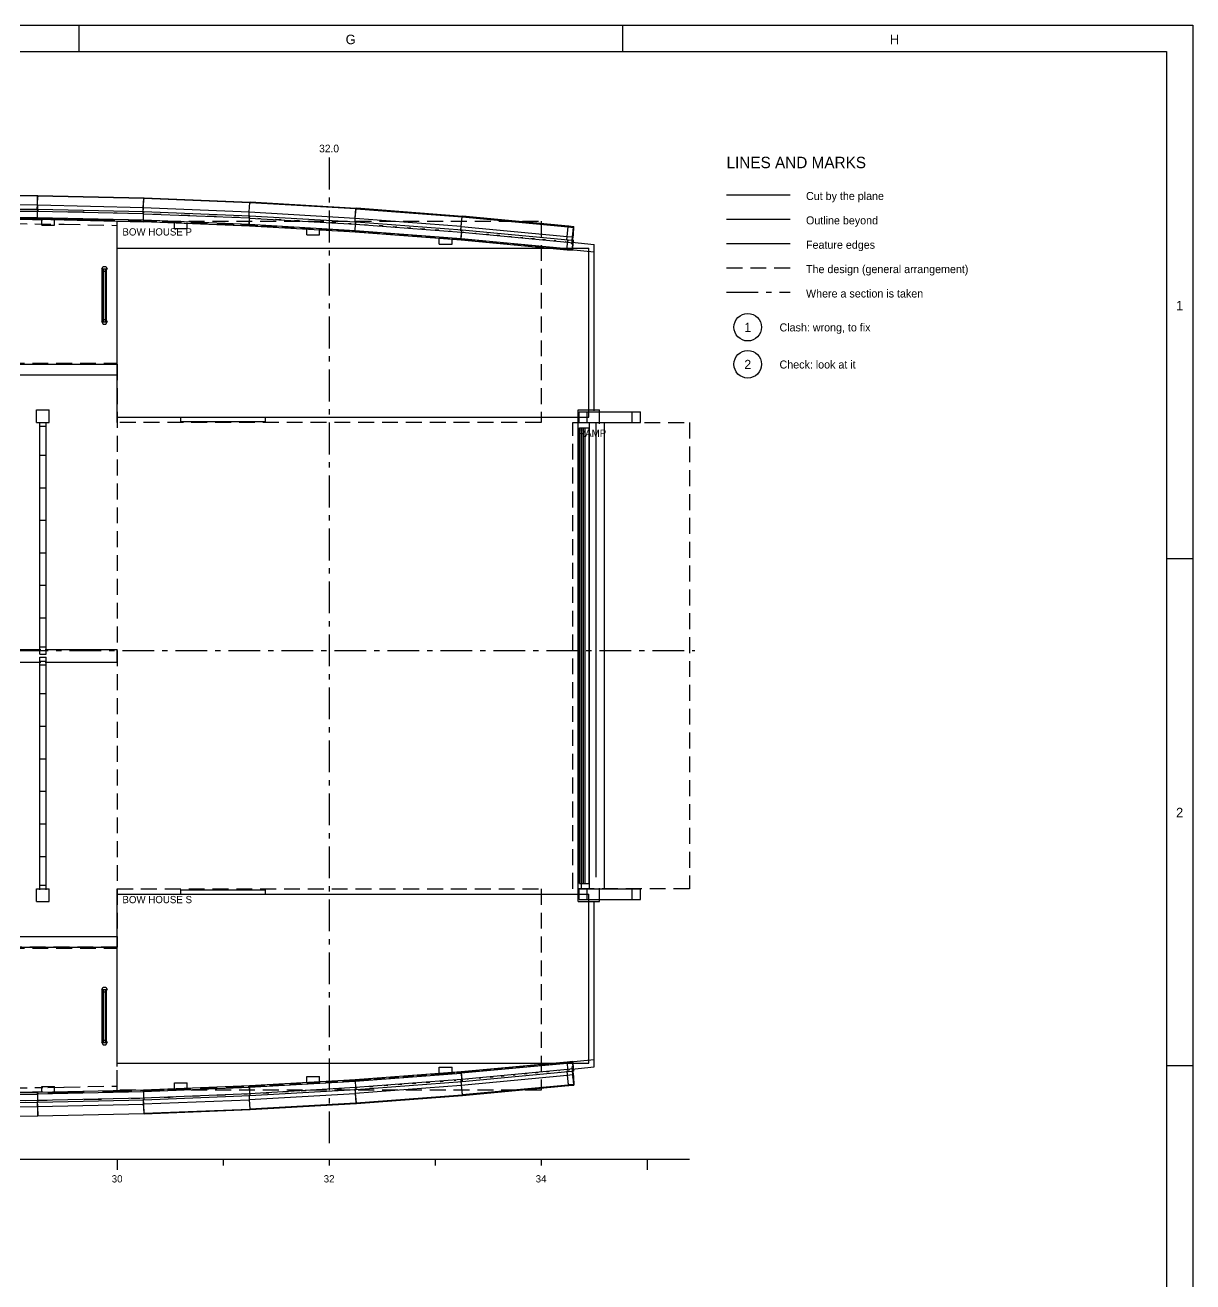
# Model space of a CAD drawing. Extents: x 5 to 836, y 5 to 589.
# Drawn here: x 615.6 to 836, y 351.8 to 589 of the extents above; entities that cross this region are included whole.
import ezdxf
from ezdxf.enums import TextEntityAlignment as Align

# ---------------------------------------------------------------- set-up
doc = ezdxf.new("R2010")
doc.units = 0
doc.linetypes.add('CENTER', pattern=[10, 6, -1.5, 1, -1.5])
doc.linetypes.add('DASHED', pattern=[4.5, 3, -1.5])
for name, color, linetype in [('CENTRE', 4, 'CENTER'), ('CHECK', 40, 'CONTINUOUS'), ('CHECK-TEXT', 40, 'CONTINUOUS'), ('CUT', 7, 'CONTINUOUS'), ('DETAIL', 8, 'CONTINUOUS'), ('DIM', 3, 'CONTINUOUS'), ('FRAME', 7, 'CONTINUOUS'), ('GA', 4, 'DASHED'), ('GA-TEXT', 4, 'CONTINUOUS'), ('MARKING', 4, 'DASHED'), ('MARKUP', 1, 'CONTINUOUS'), ('MARKUP-TEXT', 1, 'CONTINUOUS'), ('OUTLINE', 7, 'CONTINUOUS'), ('TEXT', 7, 'CONTINUOUS'), ('THIN', 7, 'CONTINUOUS')]:
    doc.layers.add(name, color=color, linetype=linetype)

msp = doc.modelspace()

# ---------------------------------------------------------------- linework, layer by layer
at = {"layer": 'CENTRE'}
for p, q in [((673, 564), (673, 377)), ((748, 538.6), (760, 538.6)), ((24, 471), (742, 471))]:
    msp.add_line(p, q, dxfattribs=at)
at = {"layer": 'CHECK'}
msp.add_circle((752, 525), 2.6, dxfattribs=at)
at = {"layer": 'CUT'}
for p, q in [((748, 557), (760, 557)), ((633, 546.91), (722, 546.91)), ((633, 515), (633, 546.91)), ((722, 515), (722, 546.91)), ((630.1, 543), (630.35, 543.43)), ((630.35, 543.43), (630.85, 543.43)), ((630.85, 543.43), (631.1, 543)), ((630.1, 543), (630.35, 542.57)), ((630.2, 533), (630.2, 543)), ((630.2, 543), (631, 543)), ((630.35, 542.57), (630.85, 542.57)), ((630.85, 542.57), (631.1, 543)), ((631, 533), (631, 543)), ((630.1, 533), (630.35, 533.43)), ((630.1, 533), (630.35, 532.57)), ((630.2, 533), (631, 533)), ((630.35, 533.43), (630.85, 533.43)), ((630.35, 532.57), (630.85, 532.57)), ((630.85, 533.43), (631.1, 533)), ((630.85, 532.57), (631.1, 533)), ((633, 515), (722, 515)), ((645, 514.2), (645, 515)), ((661, 514.2), (661, 515)), ((721.73, 516), (731.75, 516)), ((721.73, 514), (721.73, 516)), ((731.75, 514), (731.75, 516)), ((645, 514.2), (661, 514.2)), ((721.73, 514), (731.75, 514)), ((722.13, 426), (722.13, 514)), ((724.94, 426), (724.94, 514)), ((633, 393.09), (633, 425)), ((633, 425), (722, 425)), ((645, 425), (645, 425.8)), ((645, 425.8), (661, 425.8)), ((661, 425), (661, 425.8)), ((721.73, 426), (731.75, 426)), ((721.73, 424), (721.73, 426)), ((722, 393.09), (722, 425)), ((731.75, 424), (731.75, 426)), ((721.73, 424), (731.75, 424)), ((630.1, 407), (630.35, 407.43)), ((630.1, 407), (630.35, 406.57)), ((630.2, 397), (630.2, 407)), ((630.2, 407), (631, 407)), ((630.35, 407.43), (630.85, 407.43)), ((630.35, 406.57), (630.85, 406.57)), ((630.85, 407.43), (631.1, 407)), ((630.85, 406.57), (631.1, 407)), ((631, 397), (631, 407)), ((630.1, 397), (630.35, 397.43)), ((630.1, 397), (630.35, 396.57)), ((630.2, 397), (631, 397)), ((630.35, 397.43), (630.85, 397.43)), ((630.35, 396.57), (630.85, 396.57)), ((630.85, 397.43), (631.1, 397)), ((630.85, 396.57), (631.1, 397)), ((633, 393.09), (722, 393.09))]:
    msp.add_line(p, q, dxfattribs=at)
at = {"layer": 'DETAIL'}
for p, q in [((597.95, 555.19), (617.95, 555.09)), ((597.99, 556.93), (617.99, 556.83)), ((598.03, 556.94), (618.03, 556.84)), ((617.94, 554.27), (617.95, 555.06)), ((617.95, 555.09), (617.99, 556.83)), ((617.95, 555.06), (618.01, 556.81)), ((617.95, 555.09), (617.96, 554.16)), ((617.95, 555.06), (637.95, 554.61)), ((617.99, 556.83), (618.03, 556.84)), ((618.01, 556.81), (618.06, 556.85)), ((618.01, 556.81), (638.01, 556.37)), ((618.03, 556.84), (618.03, 556.57)), ((618.06, 556.59), (618.06, 556.85)), ((618.06, 556.85), (638.06, 556.41)), ((637.94, 554.58), (638.04, 556.35)), ((637.95, 554.61), (638.01, 556.37)), ((638.01, 556.37), (638.06, 556.41)), ((638.04, 556.35), (638.1, 556.42)), ((638.04, 556.35), (658.04, 555.55)), ((638.06, 556.15), (638.06, 556.41)), ((638.09, 556.16), (638.1, 556.42)), ((638.1, 556.42), (658.1, 555.62)), ((657.94, 553.78), (658.04, 555.55)), ((657.94, 553.74), (658.06, 555.53)), ((658.04, 555.55), (658.1, 555.62)), ((658.06, 555.53), (658.13, 555.64)), ((658.06, 555.53), (678.06, 554.37)), ((658.09, 555.36), (658.1, 555.62)), ((658.12, 555.36), (658.13, 555.64)), ((658.13, 555.64), (678.13, 554.48)), ((597.98, 553.98), (617.98, 553.88)), ((597.98, 552.81), (617.98, 552.71)), ((598.01, 554.35), (618.01, 554.25)), ((617.97, 552.69), (617.99, 553.87)), ((617.97, 552.69), (637.97, 552.25)), ((617.97, 552.69), (617.99, 552.36)), ((617.98, 553.88), (618.01, 554.25)), ((617.98, 552.71), (617.98, 553.88)), ((617.98, 552.71), (618, 552.35)), ((617.99, 553.87), (618.03, 554.26)), ((617.99, 553.87), (637.99, 553.43)), ((618.01, 554.25), (618.02, 553.98)), ((618.03, 553.99), (618.03, 554.26)), ((618.03, 554.26), (638.03, 553.81)), ((637.92, 553.54), (637.94, 554.58)), ((637.94, 553.56), (637.95, 554.61)), ((637.94, 554.58), (657.94, 553.78)), ((637.95, 552.24), (638, 553.41)), ((637.97, 552.25), (637.99, 553.43)), ((637.99, 553.43), (638.03, 553.81)), ((638, 553.41), (638.05, 553.82)), ((638, 553.41), (658, 552.61)), ((638.03, 553.55), (638.03, 553.81)), ((638.04, 553.55), (638.05, 553.82)), ((638.05, 553.82), (658.05, 553.02)), ((657.9, 552.77), (657.94, 553.74)), ((657.92, 552.74), (657.94, 553.78)), ((657.94, 553.74), (677.94, 552.59)), ((657.94, 551.42), (658.01, 552.6)), ((657.95, 551.44), (658, 552.61)), ((658, 552.61), (658.05, 553.02)), ((658.01, 552.6), (658.06, 553.02)), ((658.01, 552.6), (678.01, 551.44)), ((658.04, 552.75), (658.05, 553.02)), ((658.05, 552.76), (658.06, 553.02)), ((658.06, 553.02), (678.06, 551.87)), ((677.9, 551.75), (677.94, 552.59)), ((677.93, 552.55), (678.09, 554.35)), ((677.94, 552.59), (678.06, 554.37)), ((678.06, 554.37), (678.13, 554.48)), ((678.09, 554.35), (678.16, 554.5)), ((678.09, 554.35), (698.09, 552.84)), ((678.12, 554.34), (678.13, 554.48)), ((678.16, 554.36), (678.16, 554.5)), ((678.16, 554.5), (698.16, 552.98)), ((697.92, 551.01), (698.11, 552.82)), ((697.93, 551.04), (698.09, 552.84)), ((698.09, 552.84), (698.16, 552.98)), ((698.11, 552.82), (698.2, 553)), ((698.11, 552.82), (718.11, 550.95)), ((698.16, 552.85), (698.16, 552.98)), ((698.19, 552.86), (698.2, 553)), ((698.2, 553), (718.2, 551.13)), ((598, 552.45), (618, 552.35)), ((614.53, 552.54), (618.97, 552.48)), ((617, 552.32), (617, 552.44)), ((617, 552.32), (618.95, 552.32)), ((617.99, 552.36), (617.99, 552.49)), ((617.99, 552.36), (637.99, 551.91)), ((618, 552.35), (618.01, 552.49)), ((618.8, 552.47), (621.2, 552.47)), ((618.8, 551.27), (618.8, 552.47)), ((618.8, 551.27), (621.2, 551.27)), ((621.05, 552.32), (629, 552.32)), ((621.06, 552.45), (623, 552.42)), ((621.2, 551.27), (621.2, 552.47)), ((623, 552.42), (623.56, 552.41)), ((626.89, 552.34), (632.58, 552.21)), ((635.08, 552.14), (640.08, 551.98)), ((637.95, 552.24), (657.95, 551.44)), ((637.95, 552.24), (637.97, 551.92)), ((637.97, 552.25), (637.99, 551.91)), ((637.97, 551.92), (637.98, 552.06)), ((637.97, 551.92), (657.97, 551.12)), ((637.99, 551.91), (637.99, 552.05)), ((641.47, 551.94), (643, 551.89)), ((643, 551.89), (643.97, 551.85)), ((643.8, 551.82), (645.13, 551.82)), ((643.8, 550.62), (643.8, 551.82)), ((643.8, 550.62), (646.2, 550.62)), ((646.2, 550.62), (646.2, 551.68)), ((646.89, 551.73), (650.08, 551.61)), ((651.89, 551.53), (653, 551.49)), ((653, 551.49), (655.08, 551.39)), ((656.19, 551.33), (659.53, 551.17)), ((657.94, 551.42), (677.94, 550.27)), ((657.94, 551.42), (657.96, 551.12)), ((657.95, 551.44), (657.97, 551.12)), ((657.96, 551.12), (657.97, 551.25)), ((657.96, 551.12), (677.96, 549.97)), ((657.97, 551.12), (657.98, 551.26)), ((660.22, 551.14), (663, 551)), ((663, 551), (663.14, 550.99)), ((664.11, 550.94), (666.47, 550.8)), ((667.58, 550.74), (668.97, 550.65)), ((668.8, 550.6), (670, 550.6)), ((668.8, 549.4), (668.8, 550.6)), ((671.06, 550.53), (673, 550.42)), ((671.2, 549.4), (671.2, 550.47)), ((673, 550.42), (673.56, 550.39)), ((674.39, 550.33), (676.89, 550.16)), ((677.89, 551.87), (677.93, 552.55)), ((677.93, 552.55), (697.93, 551.04)), ((677.93, 550.26), (678.01, 551.43)), ((677.93, 550.26), (697.93, 548.75)), ((677.93, 550.26), (677.94, 549.98)), ((677.94, 550.27), (678.01, 551.44)), ((677.94, 550.27), (677.96, 549.97)), ((677.94, 549.98), (677.97, 550.23)), ((677.96, 549.97), (677.98, 550.22)), ((678.01, 551.44), (678.06, 551.87)), ((678.01, 551.43), (678.08, 551.87)), ((678.01, 551.43), (698.01, 549.91)), ((678.05, 551.61), (678.06, 551.87)), ((678.07, 551.61), (678.08, 551.87)), ((678.08, 551.87), (698.08, 550.36)), ((697.86, 550.2), (697.92, 551.01)), ((697.88, 550.22), (697.93, 551.04)), ((697.92, 551.01), (717.92, 549.14)), ((698.01, 549.91), (698.08, 550.36)), ((698.02, 549.9), (698.1, 550.36)), ((698.07, 550.23), (698.08, 550.36)), ((698.09, 550.23), (698.1, 550.36)), ((698.1, 550.36), (718.1, 548.49)), ((717.91, 549.13), (718.13, 550.94)), ((717.92, 549.14), (718.11, 550.95)), ((718.11, 550.95), (718.2, 551.13)), ((718.13, 550.94), (718.21, 551.13)), ((718.13, 550.94), (719.13, 550.84)), ((718.19, 550.99), (718.2, 551.13)), ((718.2, 551), (718.21, 551.13)), ((718.21, 551.13), (719.21, 551.03)), ((718.91, 549.02), (719.13, 550.84)), ((719.09, 549.42), (719.21, 551.03)), ((719.13, 550.84), (719.21, 551.03)), ((668.8, 549.4), (671.2, 549.4)), ((677.31, 550.14), (679.94, 549.96)), ((677.94, 549.98), (697.94, 548.47)), ((680.36, 549.93), (682.58, 549.78)), ((683.28, 549.73), (685.08, 549.6)), ((685.92, 549.54), (687.86, 549.39)), ((688.56, 549.34), (690.5, 549.19)), ((691.19, 549.14), (693, 549)), ((693, 549), (693.14, 548.99)), ((693.8, 548.84), (695.8, 548.84)), ((693.8, 547.64), (693.8, 548.84)), ((693.83, 548.93), (693.97, 548.92)), ((696.19, 548.73), (700.5, 548.37)), ((696.2, 547.64), (696.2, 548.7)), ((697.91, 548.73), (698.02, 549.9)), ((697.91, 548.73), (717.91, 546.87)), ((697.91, 548.73), (697.93, 548.47)), ((697.93, 548.75), (698.01, 549.91)), ((697.93, 548.75), (697.94, 548.47)), ((697.93, 548.47), (697.96, 548.72)), ((697.93, 548.47), (717.93, 546.61)), ((697.94, 548.47), (697.97, 548.71)), ((698.02, 549.9), (718.02, 548.03)), ((700.92, 548.33), (702.72, 548.18)), ((703.28, 548.13), (704.94, 547.97)), ((705.36, 547.94), (706.89, 547.79)), ((717.86, 548.45), (717.91, 549.13)), ((717.87, 548.46), (717.92, 549.14)), ((717.91, 549.13), (718.91, 549.02)), ((717.91, 546.87), (718.02, 548.03)), ((717.91, 546.86), (718.02, 548.02)), ((718.02, 548.03), (718.1, 548.49)), ((718.02, 548.02), (718.11, 548.49)), ((718.02, 548.02), (719.02, 547.92)), ((718.08, 548.24), (718.1, 548.49)), ((718.09, 548.24), (718.11, 548.49)), ((718.11, 548.49), (719.11, 548.39)), ((718.81, 547.68), (718.91, 549.02)), ((718.84, 549.44), (719.09, 549.42)), ((718.9, 547.86), (719.09, 549.42)), ((718.91, 546.76), (719.02, 547.92)), ((719.02, 547.92), (719.11, 548.39)), ((719.04, 547.52), (719.11, 548.39)), ((633, 515), (633, 546.91)), ((633, 546.91), (717.66, 546.91)), ((693.8, 547.64), (696.2, 547.64)), ((707.58, 547.73), (709.11, 547.59)), ((709.67, 547.53), (711.33, 547.38)), ((711.89, 547.33), (713, 547.22)), ((713, 547.22), (713.56, 547.17)), ((713.97, 547.12), (715.5, 546.97)), ((715.92, 546.92), (723, 546.2)), ((717.91, 546.87), (717.93, 546.61)), ((717.91, 546.86), (718.91, 546.76)), ((717.91, 546.86), (717.92, 546.61)), ((717.92, 546.61), (717.95, 546.86)), ((717.92, 546.61), (718.92, 546.51)), ((717.93, 546.61), (717.96, 546.86)), ((718.91, 546.76), (718.92, 546.51)), ((718.92, 547.53), (719.04, 547.52)), ((718.92, 546.51), (719.04, 547.52)), ((718.92, 546.91), (722, 546.91)), ((722, 516.26), (722, 546.91)), ((723, 539.01), (723, 546.45)), ((748, 547.8), (760, 547.8)), ((630.1, 543), (630.35, 543.43)), ((630.35, 543.43), (630.85, 543.43)), ((630.85, 543.43), (631.1, 543)), ((630.1, 543), (630.35, 542.57)), ((630.2, 543), (631, 543)), ((630.2, 533), (630.2, 543)), ((630.4, 533), (630.4, 543)), ((630.8, 533), (630.8, 543)), ((630.85, 542.57), (631.1, 543)), ((631, 533), (631, 543)), ((630.1, 533), (630.35, 533.43)), ((630.1, 533), (630.35, 532.57)), ((630.2, 533), (631, 533)), ((630.35, 532.57), (630.85, 532.57)), ((630.85, 533.43), (631.1, 533)), ((630.85, 532.57), (631.1, 533)), ((437, 525), (633, 525)), ((437, 523), (633, 523)), ((617.8, 516.4), (620.2, 516.4)), ((617.8, 514), (617.8, 516.4)), ((620.2, 514), (620.2, 516.4)), ((633, 515), (720.32, 515)), ((645, 514.2), (645, 515)), ((661, 514.2), (661, 515)), ((720, 516.4), (724, 516.4)), ((720.2, 516), (721.73, 516)), ((720.2, 514), (720.2, 516)), ((723.81, 516), (731.75, 516)), ((730.19, 514), (730.19, 516)), ((617.8, 514), (620.2, 514)), ((618.4, 470.3), (618.4, 514.06)), ((618.4, 513.3), (619.6, 513.3)), ((619.6, 470.3), (619.6, 514.06)), ((645, 514.2), (661, 514.2)), ((720.2, 514), (722.13, 514)), ((720.23, 513), (722.15, 513)), ((720.23, 427), (720.23, 513)), ((720.28, 427), (720.28, 513)), ((720.59, 427), (720.59, 513)), ((720.64, 427), (720.64, 513)), ((720.94, 427), (720.94, 513)), ((720.99, 427), (720.99, 513)), ((721.08, 512.86), (721.08, 513)), ((721.3, 427), (721.3, 513)), ((721.35, 427), (721.35, 513)), ((721.39, 512.86), (721.39, 513)), ((721.74, 512.86), (721.74, 513)), ((721.79, 512.86), (721.79, 513)), ((722.1, 427), (722.1, 513)), ((722.15, 427), (722.15, 513)), ((723.4, 514), (731.75, 514)), ((723.4, 428.24), (723.4, 514)), ((618.4, 507.86), (619.6, 507.86)), ((618.4, 501.71), (619.6, 501.71)), ((618.4, 495.57), (619.6, 495.57)), ((618.4, 489.43), (619.6, 489.43)), ((618.4, 483.29), (619.6, 483.29)), ((618.4, 477.14), (619.6, 477.14)), ((286, 471.2), (618.58, 471.2)), ((618.4, 471.7), (619.6, 471.7)), ((618.4, 471), (619.6, 471)), ((618.4, 470.3), (619.6, 470.3)), ((618.4, 425.81), (618.4, 469.7)), ((618.4, 469.7), (619.6, 469.7)), ((619.42, 471.2), (633, 471.2)), ((619.6, 425.81), (619.6, 469.7)), ((633, 468.8), (633, 471.2)), ((286, 468.8), (618.58, 468.8)), ((618.4, 469), (619.6, 469)), ((618.4, 468.3), (619.6, 468.3)), ((619.42, 468.8), (633, 468.8)), ((618.4, 462.86), (619.6, 462.86)), ((618.4, 456.71), (619.6, 456.71)), ((618.4, 450.57), (619.6, 450.57)), ((618.4, 444.43), (619.6, 444.43)), ((618.4, 438.29), (619.6, 438.29)), ((618.4, 432.14), (619.6, 432.14)), ((720.23, 427), (722.15, 427)), ((720.6, 426), (720.6, 427.12)), ((617.8, 423.6), (617.8, 426)), ((617.8, 426), (620.2, 426)), ((618.4, 426.7), (619.6, 426.7)), ((620.2, 423.6), (620.2, 426)), ((633, 393.09), (633, 425)), ((633, 425), (720.32, 425)), ((645, 425), (645, 425.8)), ((645, 425.8), (661, 425.8)), ((661, 425), (661, 425.8)), ((720.2, 426), (722.13, 426)), ((720.2, 424), (720.2, 426)), ((723.4, 426), (731.75, 426)), ((730.19, 424), (730.19, 426)), ((617.8, 423.6), (620.2, 423.6)), ((720, 423.6), (724, 423.6)), ((720.2, 424), (721.73, 424)), ((722, 393.09), (722, 423.6)), ((723.81, 424), (731.75, 424)), ((437, 417), (633, 417)), ((437, 415), (633, 415)), ((630.1, 407), (630.35, 407.43)), ((630.1, 407), (630.35, 406.57)), ((630.2, 397), (630.2, 407)), ((630.2, 407), (631, 407)), ((630.35, 407.43), (630.85, 407.43)), ((630.4, 397), (630.4, 407)), ((630.8, 397), (630.8, 407)), ((630.85, 407.43), (631.1, 407)), ((630.85, 406.57), (631.1, 407)), ((631, 397), (631, 407)), ((723, 393.55), (723, 400.99)), ((630.1, 397), (630.35, 397.43)), ((630.1, 397), (630.35, 396.57)), ((630.2, 397), (631, 397)), ((630.35, 396.57), (630.85, 396.57)), ((630.85, 397.43), (631.1, 397)), ((630.85, 396.57), (631.1, 397)), ((716.61, 393.15), (723, 393.8)), ((633, 393.09), (716.26, 393.09)), ((677.94, 390.02), (697.94, 391.53)), ((693.8, 391.16), (693.8, 392.36)), ((693.8, 392.36), (696.2, 392.36)), ((696.06, 391.26), (696.75, 391.32)), ((696.2, 391.16), (696.2, 392.36)), ((697.03, 391.34), (701.33, 391.7)), ((697.91, 391.27), (717.91, 393.13)), ((697.91, 391.27), (697.93, 391.53)), ((697.93, 391.53), (717.93, 393.39)), ((697.93, 391.25), (697.94, 391.53)), ((697.93, 391.53), (697.94, 391.4)), ((697.94, 391.53), (697.95, 391.41)), ((698.02, 390.1), (718.02, 391.97)), ((698.1, 389.64), (718.1, 391.51)), ((701.75, 391.74), (703, 391.84)), ((703, 391.84), (703.56, 391.9)), ((704.11, 391.95), (705.78, 392.1)), ((706.19, 392.14), (707.72, 392.29)), ((708.28, 392.34), (709.94, 392.49)), ((710.5, 392.54), (712.17, 392.7)), ((712.58, 392.74), (713, 392.78)), ((713, 392.78), (714.39, 392.92)), ((714.67, 392.95), (716.33, 393.12)), ((717.85, 391.68), (717.91, 390.87)), ((717.86, 391.67), (717.92, 390.86)), ((717.91, 393.13), (717.93, 393.39)), ((717.91, 393.14), (717.92, 393.39)), ((717.91, 393.14), (718.91, 393.24)), ((717.91, 393.14), (718.02, 391.98)), ((717.91, 393.13), (718.02, 391.97)), ((717.92, 393.39), (718.92, 393.49)), ((717.92, 393.39), (717.94, 393.26)), ((717.93, 393.39), (717.96, 393.14)), ((718.02, 391.98), (719.02, 392.08)), ((718.02, 391.98), (718.11, 391.51)), ((718.02, 391.97), (718.1, 391.51)), ((718.09, 391.63), (718.1, 391.51)), ((718.1, 391.63), (718.11, 391.51)), ((718.11, 391.51), (719.11, 391.61)), ((718.81, 392.32), (718.91, 390.98)), ((718.83, 392.5), (718.87, 392.4)), ((718.91, 393.24), (718.92, 393.49)), ((718.91, 393.24), (719.02, 392.08)), ((718.92, 393.49), (719.04, 392.48)), ((718.92, 393.09), (722, 393.09)), ((718.92, 392.47), (719.04, 392.48)), ((718.92, 392.01), (719.09, 390.58)), ((719.02, 392.08), (719.11, 391.61)), ((719.04, 392.48), (719.11, 391.61)), ((643.8, 388.18), (643.8, 389.38)), ((643.8, 389.38), (646.2, 389.38)), ((646.2, 388.18), (646.2, 389.38)), ((657.94, 388.58), (677.94, 389.73)), ((657.96, 388.88), (677.96, 390.03)), ((661.75, 388.94), (663, 389)), ((663, 389), (664.39, 389.08)), ((665.5, 389.14), (667.72, 389.27)), ((668.8, 389.4), (668.8, 390.6)), ((668.8, 390.6), (671.2, 390.6)), ((668.8, 389.4), (671.2, 389.4)), ((668.83, 389.34), (668.97, 389.35)), ((671.2, 389.4), (671.2, 390.6)), ((672.31, 389.54), (673, 389.58)), ((673, 389.58), (674.67, 389.69)), ((675.5, 389.74), (680.92, 390.11)), ((677.93, 389.74), (697.93, 391.25)), ((677.93, 389.74), (677.94, 390.02)), ((677.93, 389.74), (678.01, 388.57)), ((677.93, 387.45), (697.93, 388.96)), ((677.94, 389.73), (677.96, 390.03)), ((677.94, 390.02), (677.97, 389.77)), ((677.94, 389.73), (678.01, 388.56)), ((677.96, 390.03), (677.98, 389.78)), ((678.01, 388.57), (698.01, 390.09)), ((678.08, 388.13), (698.08, 389.64)), ((681.47, 390.14), (683, 390.24)), ((683, 390.24), (683.56, 390.29)), ((684.25, 390.34), (686.19, 390.49)), ((686.89, 390.54), (688.97, 390.7)), ((689.53, 390.74), (691.47, 390.88)), ((692.17, 390.94), (693, 391)), ((693, 391), (693.97, 391.08)), ((693.8, 391.16), (696.2, 391.16)), ((697.86, 389.8), (697.92, 388.99)), ((697.87, 389.92), (697.93, 388.96)), ((697.91, 391.27), (698.02, 390.1)), ((697.92, 388.99), (717.92, 390.86)), ((697.92, 388.99), (698.11, 387.18)), ((697.93, 391.25), (698.01, 390.09)), ((697.93, 388.96), (698.09, 387.16)), ((698.01, 390.09), (698.08, 389.64)), ((698.02, 390.1), (698.1, 389.64)), ((698.07, 389.9), (698.08, 389.64)), ((698.08, 389.89), (698.1, 389.64)), ((698.11, 387.18), (718.11, 389.05)), ((717.91, 390.87), (718.91, 390.98)), ((717.91, 390.87), (718.13, 389.06)), ((717.92, 390.86), (718.11, 389.05)), ((718.11, 389.05), (718.2, 388.87)), ((718.13, 389.06), (719.13, 389.16)), ((718.13, 389.06), (718.21, 388.87)), ((718.19, 389.13), (718.21, 388.87)), ((718.19, 389.01), (718.2, 388.87)), ((718.21, 388.87), (719.21, 388.97)), ((718.84, 390.56), (719.09, 390.58)), ((718.91, 390.98), (719.13, 389.16)), ((719.09, 390.58), (719.21, 388.97)), ((719.13, 389.16), (719.21, 388.97)), ((597.98, 387.19), (617.98, 387.29)), ((598, 387.55), (618, 387.65)), ((617, 387.56), (617, 387.68)), ((617, 387.68), (618.95, 387.68)), ((617.97, 387.31), (637.97, 387.75)), ((617.97, 387.31), (617.99, 387.64)), ((617.97, 387.31), (617.99, 386.13)), ((617.98, 387.29), (618, 387.65)), ((617.98, 387.29), (617.98, 386.12)), ((617.99, 387.64), (637.99, 388.09)), ((617.99, 387.64), (618, 387.37)), ((618, 387.65), (618.01, 387.38)), ((618.8, 387.66), (618.8, 388.73)), ((618.8, 388.73), (621.2, 388.73)), ((621.05, 387.68), (626.77, 387.68)), ((621.06, 387.55), (623, 387.58)), ((621.2, 387.66), (621.2, 388.73)), ((623, 387.58), (626.75, 387.66)), ((630.22, 387.74), (633, 387.8)), ((633, 387.8), (635.78, 387.89)), ((637.44, 387.94), (641.89, 388.08)), ((637.95, 387.76), (657.95, 388.56)), ((637.95, 387.76), (637.97, 388.08)), ((637.95, 387.76), (638, 386.59)), ((637.97, 388.08), (657.97, 388.88)), ((637.97, 387.75), (637.99, 388.09)), ((637.97, 388.08), (637.99, 387.8)), ((637.97, 387.75), (637.99, 386.57)), ((637.99, 388.09), (638, 387.81)), ((638, 386.59), (658, 387.39)), ((638, 386.59), (638.05, 386.18)), ((638.05, 386.18), (658.05, 386.98)), ((643.69, 388.14), (643.97, 388.15)), ((643.8, 388.18), (646.2, 388.18)), ((646.06, 388.23), (646.89, 388.27)), ((648.69, 388.34), (651.89, 388.47)), ((653.56, 388.54), (656.89, 388.7)), ((657.72, 388.74), (660.92, 388.9)), ((657.9, 387.09), (657.94, 386.26)), ((657.92, 387.13), (657.94, 386.22)), ((657.94, 388.58), (657.96, 388.88)), ((657.94, 388.58), (658.01, 387.4)), ((657.94, 386.26), (677.94, 387.41)), ((657.95, 388.56), (657.97, 388.88)), ((657.95, 388.56), (658, 387.39)), ((657.96, 388.88), (657.98, 388.63)), ((657.97, 388.88), (657.99, 388.6)), ((658, 387.39), (658.05, 386.98)), ((658.01, 387.4), (678.01, 388.56)), ((658.01, 387.4), (658.06, 386.98)), ((658.04, 387.25), (658.05, 386.98)), ((658.05, 387.24), (658.06, 386.98)), ((658.06, 386.98), (678.06, 388.13)), ((677.88, 388.27), (677.93, 387.45)), ((677.9, 388.25), (677.94, 387.41)), ((677.93, 387.45), (678.09, 385.65)), ((677.94, 387.41), (678.06, 385.63)), ((678.01, 388.57), (678.08, 388.13)), ((678.01, 388.56), (678.06, 388.13)), ((678.06, 388.26), (678.06, 388.13)), ((678.07, 388.26), (678.08, 388.13)), ((678.09, 385.65), (698.09, 387.16)), ((678.16, 385.5), (698.16, 387.02)), ((698.09, 387.16), (698.16, 387.02)), ((698.11, 387.18), (698.2, 387)), ((698.16, 387.15), (698.16, 387.02)), ((698.19, 387.14), (698.2, 387)), ((698.2, 387), (718.2, 388.87)), ((597.95, 384.81), (617.95, 384.91)), ((597.98, 386.02), (617.98, 386.12)), ((598.01, 385.65), (618.01, 385.75)), ((617.94, 385.86), (617.95, 384.94)), ((617.95, 384.91), (617.96, 385.84)), ((617.95, 384.94), (637.95, 385.39)), ((617.95, 384.94), (618.01, 383.19)), ((617.95, 384.91), (617.99, 383.17)), ((617.98, 386.12), (618.01, 385.75)), ((617.99, 386.13), (637.99, 386.57)), ((617.99, 386.13), (618.03, 385.74)), ((618.01, 385.75), (618.01, 385.88)), ((618.03, 385.74), (638.03, 386.19)), ((618.03, 385.88), (618.03, 385.74)), ((637.92, 386.33), (637.94, 385.42)), ((637.94, 386.31), (637.95, 385.39)), ((637.94, 385.42), (657.94, 386.22)), ((637.94, 385.42), (638.04, 383.65)), ((637.95, 385.39), (638.01, 383.63)), ((637.99, 386.57), (638.03, 386.19)), ((638.03, 386.45), (638.03, 386.19)), ((638.04, 386.45), (638.05, 386.18)), ((638.04, 383.65), (658.04, 384.45)), ((638.1, 383.58), (658.1, 384.38)), ((657.94, 386.26), (658.06, 384.47)), ((657.94, 386.22), (658.04, 384.45)), ((658.04, 384.45), (658.1, 384.38)), ((658.06, 384.47), (678.06, 385.63)), ((658.06, 384.47), (658.13, 384.36)), ((658.09, 384.51), (658.1, 384.38)), ((658.12, 384.5), (658.13, 384.36)), ((658.13, 384.36), (678.13, 385.52)), ((678.06, 385.63), (678.13, 385.52)), ((678.09, 385.65), (678.16, 385.5)), ((678.12, 385.66), (678.13, 385.52)), ((678.16, 385.64), (678.16, 385.5)), ((597.99, 383.07), (617.99, 383.17)), ((598.03, 383.06), (618.03, 383.16)), ((617.99, 383.17), (618.03, 383.16)), ((618.01, 383.19), (638.01, 383.63)), ((618.01, 383.19), (618.06, 383.15)), ((618.03, 383.16), (618.03, 383.3)), ((618.06, 383.15), (638.06, 383.59)), ((618.06, 383.28), (618.06, 383.15)), ((638.01, 383.63), (638.06, 383.59)), ((638.04, 383.65), (638.1, 383.58)), ((638.06, 383.72), (638.06, 383.59)), ((638.09, 383.71), (638.1, 383.58))]:
    msp.add_line(p, q, dxfattribs=at)
at = {"layer": 'DIM'}
for p, q in [((25, 375), (741, 375)), ((633, 375), (633, 373)), ((653, 375), (653, 373.8)), ((673, 375), (673, 373.8)), ((693, 375), (693, 373.8)), ((713, 375), (713, 373.8)), ((733, 375), (733, 373))]:
    msp.add_line(p, q, dxfattribs=at)
at = {"layer": 'FRAME'}
for p, q in [((10, 584), (831, 584)), ((831, 584), (831, 10))]:
    msp.add_line(p, q, dxfattribs=at)
at = {"layer": 'GA'}
for p, q in [((633, 552), (713, 552)), ((633, 514), (633, 552)), ((713, 552), (713, 514)), ((748, 543.2), (760, 543.2)), ((285, 525), (633, 525)), ((633, 525), (633, 415)), ((713, 514), (633, 514)), ((719, 514), (741, 514)), ((719, 426), (719, 514)), ((741, 514), (741, 426)), ((633, 426), (713, 426)), ((633, 388), (633, 426)), ((713, 426), (713, 388)), ((741, 426), (719, 426)), ((633, 415), (285, 415)), ((713, 388), (633, 388))]:
    msp.add_line(p, q, dxfattribs=at)
at = {"layer": 'MARKING'}
for p, q in [((613, 551.56), (623, 551.42)), ((623, 551.42), (633, 551.2)), ((633, 525.2), (633, 551.2)), ((437, 525.2), (633, 525.2)), ((437, 414.8), (633, 414.8)), ((633, 388.8), (633, 414.8)), ((613, 388.44), (618.97, 388.52)), ((619.94, 388.54), (623, 388.58)), ((623, 388.58), (633, 388.8))]:
    msp.add_line(p, q, dxfattribs=at)
at = {"layer": 'MARKUP'}
msp.add_circle((752, 532), 2.6, dxfattribs=at)
at = {"layer": 'OUTLINE'}
for p, q in [((623.42, 553.81), (626.75, 553.74)), ((632.44, 553.61), (633, 553.6)), ((633, 553.6), (634.94, 553.54)), ((639.94, 553.38), (641.33, 553.34)), ((645.08, 553.21), (646.75, 553.14)), ((650.08, 553.01), (651.75, 552.94)), ((654.94, 552.79), (656.06, 552.74)), ((614.53, 552.54), (623, 552.42)), ((623, 552.42), (623.56, 552.41)), ((626.89, 552.34), (632.58, 552.21)), ((635.08, 552.14), (640.08, 551.98)), ((641.47, 551.94), (643, 551.89)), ((643, 551.89), (645.08, 551.81)), ((646.89, 551.73), (650.08, 551.61)), ((651.89, 551.53), (653, 551.49)), ((653, 551.49), (655.08, 551.39)), ((656.19, 551.33), (659.53, 551.17)), ((659.53, 552.57), (660.08, 552.54)), ((660.22, 551.14), (663, 551)), ((662.86, 552.41), (663, 552.4)), ((663, 552.4), (663.97, 552.34)), ((663, 551), (663.14, 550.99)), ((664.11, 550.94), (666.47, 550.8)), ((666.47, 552.2), (667.44, 552.14)), ((667.58, 550.74), (669.94, 550.6)), ((669.81, 552.01), (670.92, 551.94)), ((671.06, 550.53), (673, 550.42)), ((673, 550.42), (673.56, 550.39)), ((673.28, 551.8), (674.25, 551.74)), ((674.39, 550.33), (676.89, 550.16)), ((676.61, 551.58), (677.17, 551.54)), ((679.67, 551.38), (680.22, 551.34)), ((682.44, 551.19), (683, 551.16)), ((683, 551.16), (683.14, 551.15)), ((685.08, 551), (685.78, 550.95)), ((687.72, 550.8), (688.42, 550.75)), ((690.22, 550.61), (691.06, 550.55)), ((693, 550.4), (693.69, 550.34)), ((748, 552.4), (760, 552.4)), ((677.31, 550.14), (679.94, 549.96)), ((680.36, 549.93), (682.58, 549.78)), ((683.28, 549.73), (685.08, 549.6)), ((685.92, 549.54), (687.86, 549.39)), ((688.56, 549.34), (690.5, 549.19)), ((691.19, 549.14), (693, 549)), ((693, 549), (693.14, 548.99)), ((693.83, 548.93), (695.78, 548.77)), ((695.64, 550.18), (696.06, 550.14)), ((696.19, 548.73), (700.5, 548.37)), ((698.28, 549.95), (698.42, 549.94)), ((700.5, 549.77), (700.78, 549.74)), ((700.92, 548.33), (702.72, 548.18)), ((702.72, 549.58), (703, 549.56)), ((703, 549.56), (703.14, 549.54)), ((703.28, 548.13), (704.94, 547.97)), ((704.67, 549.4), (705.22, 549.35)), ((705.36, 547.94), (706.89, 547.79)), ((706.89, 549.19), (707.44, 549.14)), ((709.11, 548.99), (709.53, 548.95)), ((711.06, 548.8), (711.75, 548.74)), ((713.28, 548.59), (713.83, 548.54)), ((715.5, 548.37), (715.78, 548.34)), ((717.58, 548.15), (717.72, 548.14)), ((718.83, 548.03), (723, 547.6)), ((707.58, 547.73), (709.11, 547.59)), ((709.67, 547.53), (711.33, 547.38)), ((711.89, 547.33), (713, 547.22)), ((713, 547.22), (713.56, 547.17)), ((713.97, 547.12), (715.5, 546.97)), ((715.92, 546.92), (723, 546.2)), ((723, 516.24), (723, 547.6)), ((720, 423.6), (720, 516.4)), ((724, 513.74), (724, 516.4)), ((724, 423.6), (724, 426.12)), ((723, 392.4), (723, 423.62)), ((716.61, 393.15), (723, 393.8)), ((694.67, 391.14), (696.75, 391.32)), ((697.03, 391.34), (701.33, 391.7)), ((701.75, 391.74), (703, 391.84)), ((703, 391.84), (703.56, 391.9)), ((704.11, 391.95), (705.78, 392.1)), ((706.19, 392.14), (707.72, 392.29)), ((708.28, 392.34), (709.94, 392.49)), ((710.5, 392.54), (712.17, 392.7)), ((711.89, 391.27), (712.44, 391.33)), ((712.58, 392.74), (713, 392.78)), ((713, 392.78), (714.39, 392.92)), ((714.11, 391.49), (714.53, 391.53)), ((714.67, 392.95), (716.33, 393.12)), ((716.33, 391.72), (716.47, 391.73)), ((718.28, 391.92), (718.42, 391.93)), ((718.83, 391.97), (723, 392.4)), ((661.75, 388.94), (663, 389)), ((663, 389), (664.39, 389.08)), ((665.5, 389.14), (667.72, 389.27)), ((668.83, 389.34), (671.33, 389.48)), ((672.31, 389.54), (673, 389.58)), ((673, 389.58), (674.67, 389.69)), ((675.5, 389.74), (680.92, 390.11)), ((681.47, 390.14), (683, 390.24)), ((683, 390.24), (683.56, 390.29)), ((684.25, 390.34), (686.19, 390.49)), ((686.06, 389.08), (686.75, 389.13)), ((686.89, 390.54), (688.97, 390.7)), ((688.69, 389.27), (689.39, 389.33)), ((689.53, 390.74), (691.47, 390.88)), ((691.33, 389.47), (692.03, 389.53)), ((692.17, 390.94), (693, 391)), ((693, 391), (694.11, 391.09)), ((693.97, 389.68), (694.53, 389.73)), ((696.61, 389.9), (696.89, 389.93)), ((699.11, 390.12), (699.25, 390.13)), ((701.33, 390.3), (701.61, 390.33)), ((703.42, 390.48), (703.97, 390.54)), ((705.5, 390.68), (706.06, 390.73)), ((707.72, 390.89), (708.14, 390.92)), ((709.81, 391.08), (710.36, 391.13)), ((619.94, 387.54), (623, 387.58)), ((623, 387.58), (626.75, 387.66)), ((630.22, 387.74), (633, 387.8)), ((633, 387.8), (635.78, 387.89)), ((637.44, 387.94), (641.89, 388.08)), ((641.89, 386.68), (643, 386.71)), ((643, 386.71), (643.56, 386.73)), ((643.69, 388.14), (646.89, 388.27)), ((646.89, 386.87), (648.56, 386.93)), ((648.69, 388.34), (651.89, 388.47)), ((651.89, 387.07), (653, 387.11)), ((653, 387.11), (653.42, 387.13)), ((653.56, 388.54), (656.89, 388.7)), ((656.89, 387.3), (657.58, 387.34)), ((657.72, 388.74), (660.92, 388.9)), ((660.64, 387.48), (661.61, 387.53)), ((664.25, 387.67), (665.36, 387.74)), ((667.72, 387.87), (668.69, 387.93)), ((671.06, 388.07), (672.17, 388.13)), ((674.53, 388.28), (675.36, 388.34)), ((678, 388.51), (678.28, 388.53)), ((680.64, 388.69), (681.33, 388.73)), ((683.42, 388.88), (684.11, 388.93)), ((615.78, 386.08), (619.81, 386.14)), ((626.75, 386.26), (630.08, 386.34)), ((635.64, 386.48), (637.31, 386.53))]:
    msp.add_line(p, q, dxfattribs=at)
at = {"layer": 'THIN'}
for p, q in [((5, 589), (836, 589)), ((625.75, 589), (625.75, 584)), ((728.38, 589), (728.38, 584)), ((836, 589), (836, 5)), ((831, 488.33), (836, 488.33)), ((831, 392.67), (836, 392.67))]:
    msp.add_line(p, q, dxfattribs=at)

# ---------------------------------------------------------------- texts
at = {"layer": 'CHECK-TEXT'}
msp.add_text('2', height=1.73, dxfattribs=at).set_placement((752, 524.1), align=Align.CENTER)
at = {"layer": 'GA-TEXT'}
for s, p in [('BOW HOUSE P', (634, 549.3)), ('RAMP', (720, 511.3)), ('BOW HOUSE S', (634, 423.3))]:
    msp.add_text(s, height=1.37, dxfattribs=at).set_placement(p)
at = {"layer": 'MARKUP-TEXT'}
msp.add_text('1', height=1.73, dxfattribs=at).set_placement((752, 531.1), align=Align.CENTER)
at = {"layer": 'TEXT'}
for s, height, p in [('G', 1.8, (677.06, 585.4)), ('H', 1.8, (779.69, 585.4)), ('32.0', 1.44, (673, 565)), ('1', 1.8, (833.5, 535.17)), ('2', 1.8, (833.5, 439.5)), ('30', 1.37, (633, 370.6)), ('32', 1.37, (673, 370.6)), ('34', 1.37, (713, 370.6))]:
    msp.add_text(s, height=height, dxfattribs=at).set_placement(p, align=Align.CENTER)
for s, height, p in [('LINES AND MARKS', 2.16, (748, 562)), ('Cut by the plane', 1.51, (763, 556)), ('Outline beyond', 1.51, (763, 551.4)), ('Feature edges', 1.51, (763, 546.8)), ('The design (general arrangement)', 1.51, (763, 542.2)), ('Where a section is taken', 1.51, (763, 537.6)), ('Clash: wrong, to fix', 1.51, (758, 531.2)), ('Check: look at it', 1.51, (758, 524.2))]:
    msp.add_text(s, height=height, dxfattribs=at).set_placement(p)

doc.saveas('drawing.dxf')
